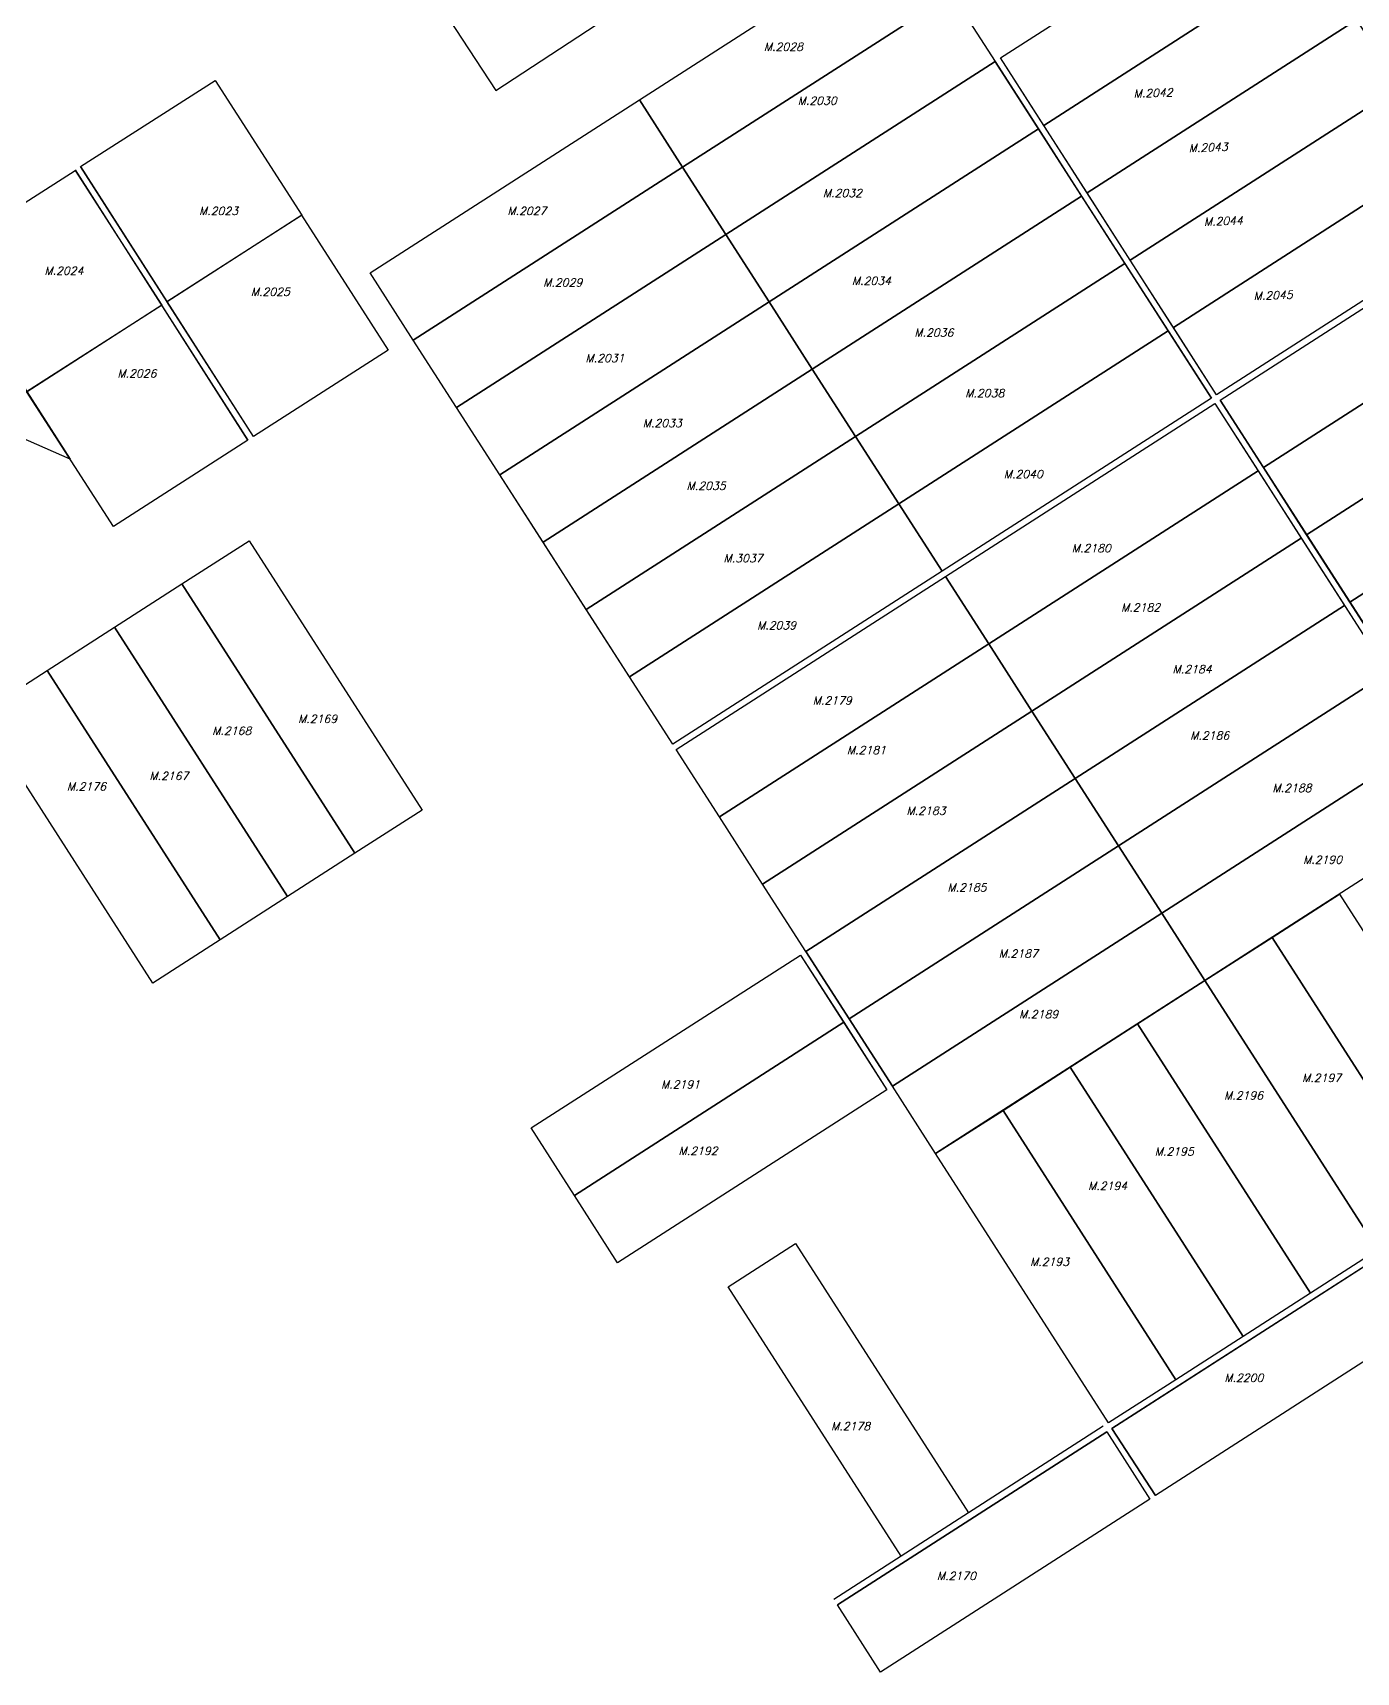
# Model space of a CAD drawing. Header units: inches. Extents: x 149302 to 153095, y 1061065 to 1064946.
# Drawn here: x 150762 to 151589, y 1061183 to 1062207 of the extents above; entities that cross this region are included whole.
import ezdxf
from ezdxf.enums import TextEntityAlignment as Align

# ---------------------------------------------------------------- set-up
doc = ezdxf.new("R2010")
doc.units = ezdxf.units.IN
doc.header["$MEASUREMENT"] = 0
for name, color, linetype in [('020100', 7, 'Continuous'), ('020400', 7, 'Continuous'), ('tn_alashak', 7, 'Continuous')]:
    doc.layers.add(name, color=color, linetype=linetype)
doc.styles.add('tekslain', font='scriptc.shx')

# ---------------------------------------------------------------- blocks, each defined once
blk = doc.blocks.new('A$C3D7239B8')
at = {"layer": '020100', "color": 0}
for p, q in [((276.4, 888), (168.6, 1056.7)), ((279.8, 890.2), (172, 1058.9)), ((514.8, 740), (433.7, 866.3)), ((621.7, 566.2), (675.7, 482.1)), ((625, 568.4), (679.1, 484.3)), ((810.8, 271.8), (642.5, 163.7)), ((813, 268.4), (644.7, 160.3)), ((813, 268.4), (840, 226.3)), ((816.3, 270.5), (843.4, 228.5))]:
    blk.add_line(p, q, dxfattribs=at)
for points in [[(914.9, 1234.7), (941.9, 1192.7), (773.7, 1084.6), (746.6, 1126.7)], [(689.2, 1208.6), (716.3, 1166.6), (548, 1058.5), (521, 1100.6)], [(941.9, 1192.7), (969, 1150.6), (800.7, 1042.5), (773.7, 1084.6)], [(716.3, 1166.6), (743.3, 1124.5), (575, 1016.4), (548, 1058.5)], [(969, 1150.6), (996, 1108.5), (827.7, 1000.4), (800.7, 1042.5)], [(743.3, 1124.5), (770.3, 1082.4), (602, 974.3), (575, 1016.4)], [(256, 1112.6), (310.1, 1028.5), (225.9, 974.4), (171.8, 1058.8)], [(996, 1108.5), (1023, 1066.5), (854.7, 958.4), (827.7, 1000.4)], [(521, 1100.6), (548, 1058.5), (379.7, 950.4), (352.7, 992.5)], [(770.3, 1082.4), (797.3, 1040.4), (629, 932.3), (602, 974.3)], [(1023, 1066.5), (1050, 1024.4), (881.7, 916.3), (854.7, 958.4)], [(168.5, 1056.4), (222.6, 972.3), (138.4, 918.2), (84.3, 1002.6)], [(548, 1058.5), (575, 1016.4), (406.7, 908.3), (379.7, 950.4)], [(797.3, 1040.4), (824.3, 998.3), (656.1, 890.2), (629, 932.3)], [(309.9, 1028.4), (363.9, 944.2), (279.8, 890.2), (225.6, 974.5)], [(575, 1016.4), (602, 974.3), (433.7, 866.3), (406.7, 908.3)], [(1052.2, 1021), (1079.2, 979), (910.9, 870.9), (883.9, 912.9)], [(84.3, 1002.6), (138.3, 918.4), (165.3, 876), (0, 948.7)], [(824.3, 998.3), (851.4, 956.2), (683.1, 848.1), (656.1, 890.2)], [(602, 974.3), (629, 932.3), (460.8, 824.2), (433.7, 866.3)], [(1079.2, 979), (1106.2, 936.9), (937.9, 828.8), (910.9, 870.9)], [(222.4, 972.2), (276.4, 888), (192.3, 834), (138.1, 918.3)], [(851.4, 956.2), (878.4, 914.1), (710.1, 806.1), (683.1, 848.1)], [(629, 932.3), (656.1, 890.2), (487.8, 782.1), (460.8, 824.2)], [(1106.2, 936.9), (1133.2, 894.8), (965, 786.7), (937.9, 828.8)], [(880.5, 910.8), (907.6, 868.7), (739.3, 760.6), (712.3, 802.7)], [(1133.2, 894.8), (1160.3, 852.7), (992, 744.7), (965, 786.7)], [(656.1, 890.2), (683.1, 848.1), (514.8, 740), (487.8, 782.1)], [(907.6, 868.7), (934.6, 826.6), (766.3, 718.6), (739.3, 760.6)], [(683.1, 848.1), (710.1, 806.1), (541.8, 698), (514.8, 740)], [(235.1, 798.1), (277.1, 825.1), (385.2, 656.8), (343.2, 629.8)], [(934.6, 826.6), (961.6, 784.6), (793.3, 676.5), (766.3, 718.6)], [(712.3, 802.7), (739.3, 760.6), (571, 652.5), (544, 694.6)], [(193, 771.1), (235.1, 798.1), (343.2, 629.8), (301.1, 602.8)], [(961.6, 784.6), (988.6, 742.5), (820.3, 634.4), (793.3, 676.5)], [(150.9, 744), (193, 771.1), (301.1, 602.8), (259, 575.8)], [(739.3, 760.6), (766.3, 718.6), (598, 610.5), (571, 652.5)], [(108.9, 717), (150.9, 744), (259, 575.8), (216.9, 548.7)], [(988.6, 742.5), (1015.6, 700.4), (847.4, 592.3), (820.3, 634.4)], [(766.3, 718.6), (793.3, 676.5), (625, 568.4), (598, 610.5)], [(1015.6, 700.4), (1042.7, 658.4), (874.4, 550.3), (847.4, 592.3)], [(793.3, 676.5), (820.3, 634.4), (652.1, 526.3), (625, 568.4)], [(820.3, 634.4), (847.4, 592.3), (679.1, 484.3), (652.1, 526.3)], [(820.3, 634.4), (847.4, 592.3), (679.1, 484.3), (652.1, 526.3)], [(820.3, 634.4), (847.4, 592.3), (679.1, 484.3), (652.1, 526.3)], [(916.5, 577.3), (958.5, 604.3), (1066.6, 436), (1024.5, 409)], [(847.4, 592.3), (874.4, 550.3), (706.1, 442.2), (679.1, 484.3)], [(874.4, 550.3), (916.5, 577.3), (1024.5, 409), (982.5, 382)], [(621.7, 566.2), (648.7, 524.2), (480.4, 416.1), (453.4, 458.2)], [(832.3, 523.3), (874.4, 550.3), (982.5, 382), (940.4, 355)], [(648.7, 524.2), (675.7, 482.1), (507.4, 374), (480.4, 416.1)], [(648.7, 524.2), (675.7, 482.1), (507.4, 374), (480.4, 416.1)], [(648.7, 524.2), (675.7, 482.1), (507.4, 374), (480.4, 416.1)], [(790.2, 496.2), (832.3, 523.3), (940.4, 355), (898.3, 328)], [(748.2, 469.2), (790.2, 496.2), (898.3, 328), (856.3, 300.9)], [(706.1, 442.2), (748.2, 469.2), (856.3, 300.9), (814.2, 273.9)], [(576.5, 359), (618.6, 386), (726.7, 217.7), (684.6, 190.7)], [(984.6, 378.6), (1011.6, 336.6), (843.4, 228.5), (816.3, 270.5)], [(813, 268.4), (840, 226.3), (671.7, 118.2), (644.7, 160.3)]]:
    blk.add_lwpolyline(points, close=True, dxfattribs=at)
at = {"layer": '020400', "color": 0}
for p, q in [((878.4, 914.1), (743.3, 1124.5)), ((881.7, 916.3), (746.6, 1126.7)), ((883.9, 912.9), (1154.1, 492.2)), ((880.5, 910.8), (1150.7, 490.1)), ((1152.9, 486.7), (816.3, 270.5))]:
    blk.add_line(p, q, dxfattribs=at)
at = {"layer": 'tn_alashak', "color": 0, "style": 'tekslain'}
for s, p in [('M.2028', (611, 1131.2)), ('M.2030', (632.1, 1097.5)), ('M.2032', (647.9, 1039.8)), ('M.2023', (258, 1028.6)), ('M.2027', (450.7, 1028.6)), ('M.2024', (161.4, 991.3)), ('M.2029', (473.1, 983.9)), ('M.2034', (666, 985)), ('M.2025', (290.4, 978.1)), ('M.2036', (705, 952.6)), ('M.2026', (207, 927.1)), ('M.2031', (499.5, 936.7)), ('M.2038', (736.8, 914.8)), ('M.2033', (535.3, 896.1)), ('M.2035', (562.7, 856.9)), ('M.2040', (760.9, 864.2)), ('M.2180', (803.4, 817.9)), ('M.3037', (585.8, 811.6)), ('M.2182', (834.2, 780.9)), ('M.2039', (606.7, 769.7)), ('M.2184', (866.4, 742.3)), ('M.2179', (641.5, 722.8)), ('M.2168', (266.3, 703.9)), ('M.2169', (319.9, 711.3)), ('M.2181', (662.9, 691.8)), ('M.2186', (877.4, 700.9)), ('M.2167', (227, 675.6)), ('M.2176', (175.5, 669)), ('M.2188', (928.8, 668.1)), ('M.2183', (700.1, 653.9)), ('M.2190', (947.9, 623.3)), ('M.2185', (725.7, 606)), ('M.2187', (757.8, 564.6)), ('M.2189', (770.5, 526.7)), ('M.2197', (947.3, 487)), ('M.2191', (546.7, 482.9)), ('M.2196', (898.5, 476)), ('M.2192', (557.7, 441.4)), ('M.2195', (855.2, 441)), ('M.2194', (813.6, 419.5)), ('M.2193', (777.3, 372.1)), ('M.2200', (898.7, 299.6)), ('M.2178', (653, 269.4)), ('M.2170', (719.1, 175.8))]:
    blk.add_text(s, height=5, dxfattribs=at).set_placement(p, align=Align.CENTER)
for s, p in [('M.2042', (842.1, 1102.3)), ('M.2043', (876.5, 1068.3)), ('M.2044', (886, 1022.3)), ('M.2045', (917.1, 975.9))]:
    blk.add_text(s, height=5, rotation=2.0639, dxfattribs=at).set_placement(p, align=Align.CENTER)

msp = doc.modelspace()

# ---------------------------------------------------------------- linework, layer by layer
at = {"layer": '020100'}
msp.add_lwpolyline([(151114.1, 1062212.2), (151059.4, 1062295.9), (150996.6, 1062254.8), (151051.3, 1062171.1), (151114.1, 1062212.2)], dxfattribs=at)

# ---------------------------------------------------------------- block references
at = {"layer": 'tn_alashak', "color": 6}
msp.add_blockref('A$C3D7239B8', (150620.1, 1061064.8), dxfattribs=at)

doc.saveas('drawing.dxf')
